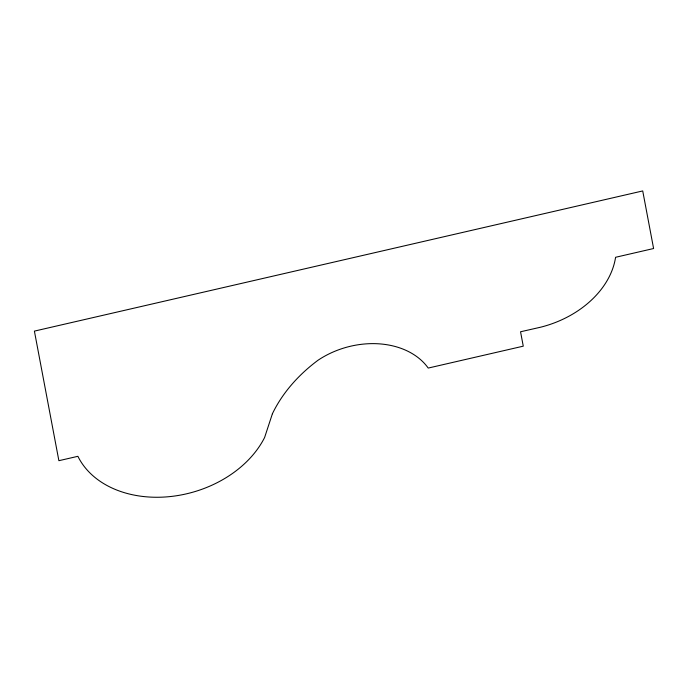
<?xml version="1.0" encoding="UTF-8"?>
<svg xmlns="http://www.w3.org/2000/svg" width="688" height="688" viewBox="0 0 688 688"><rect width="100%" height="100%" fill="white"/><g stroke="black" fill="none" stroke-linecap="round" stroke-linejoin="round"><path stroke-width="1.03" d="M272.388 413.78L264.613 437.491A101.85 76.282 -15.9 0 1 169.695 496.616A101.85 76.282 -15.9 0 1 77.89 456.316L58.884 460.693L34.4 331.117L642.721 190.937L653.6 248.523L615.579 257.286A92.269 69.101 -15.9 0 1 540.57 327.213L520.549 331.771L523.267 346.167L428.22 368.071A76.162 57.044 -15.9 0 0 317.985 360.271A153.14 114.69 -15.9 0 0 272.388 413.78"/></g></svg>
